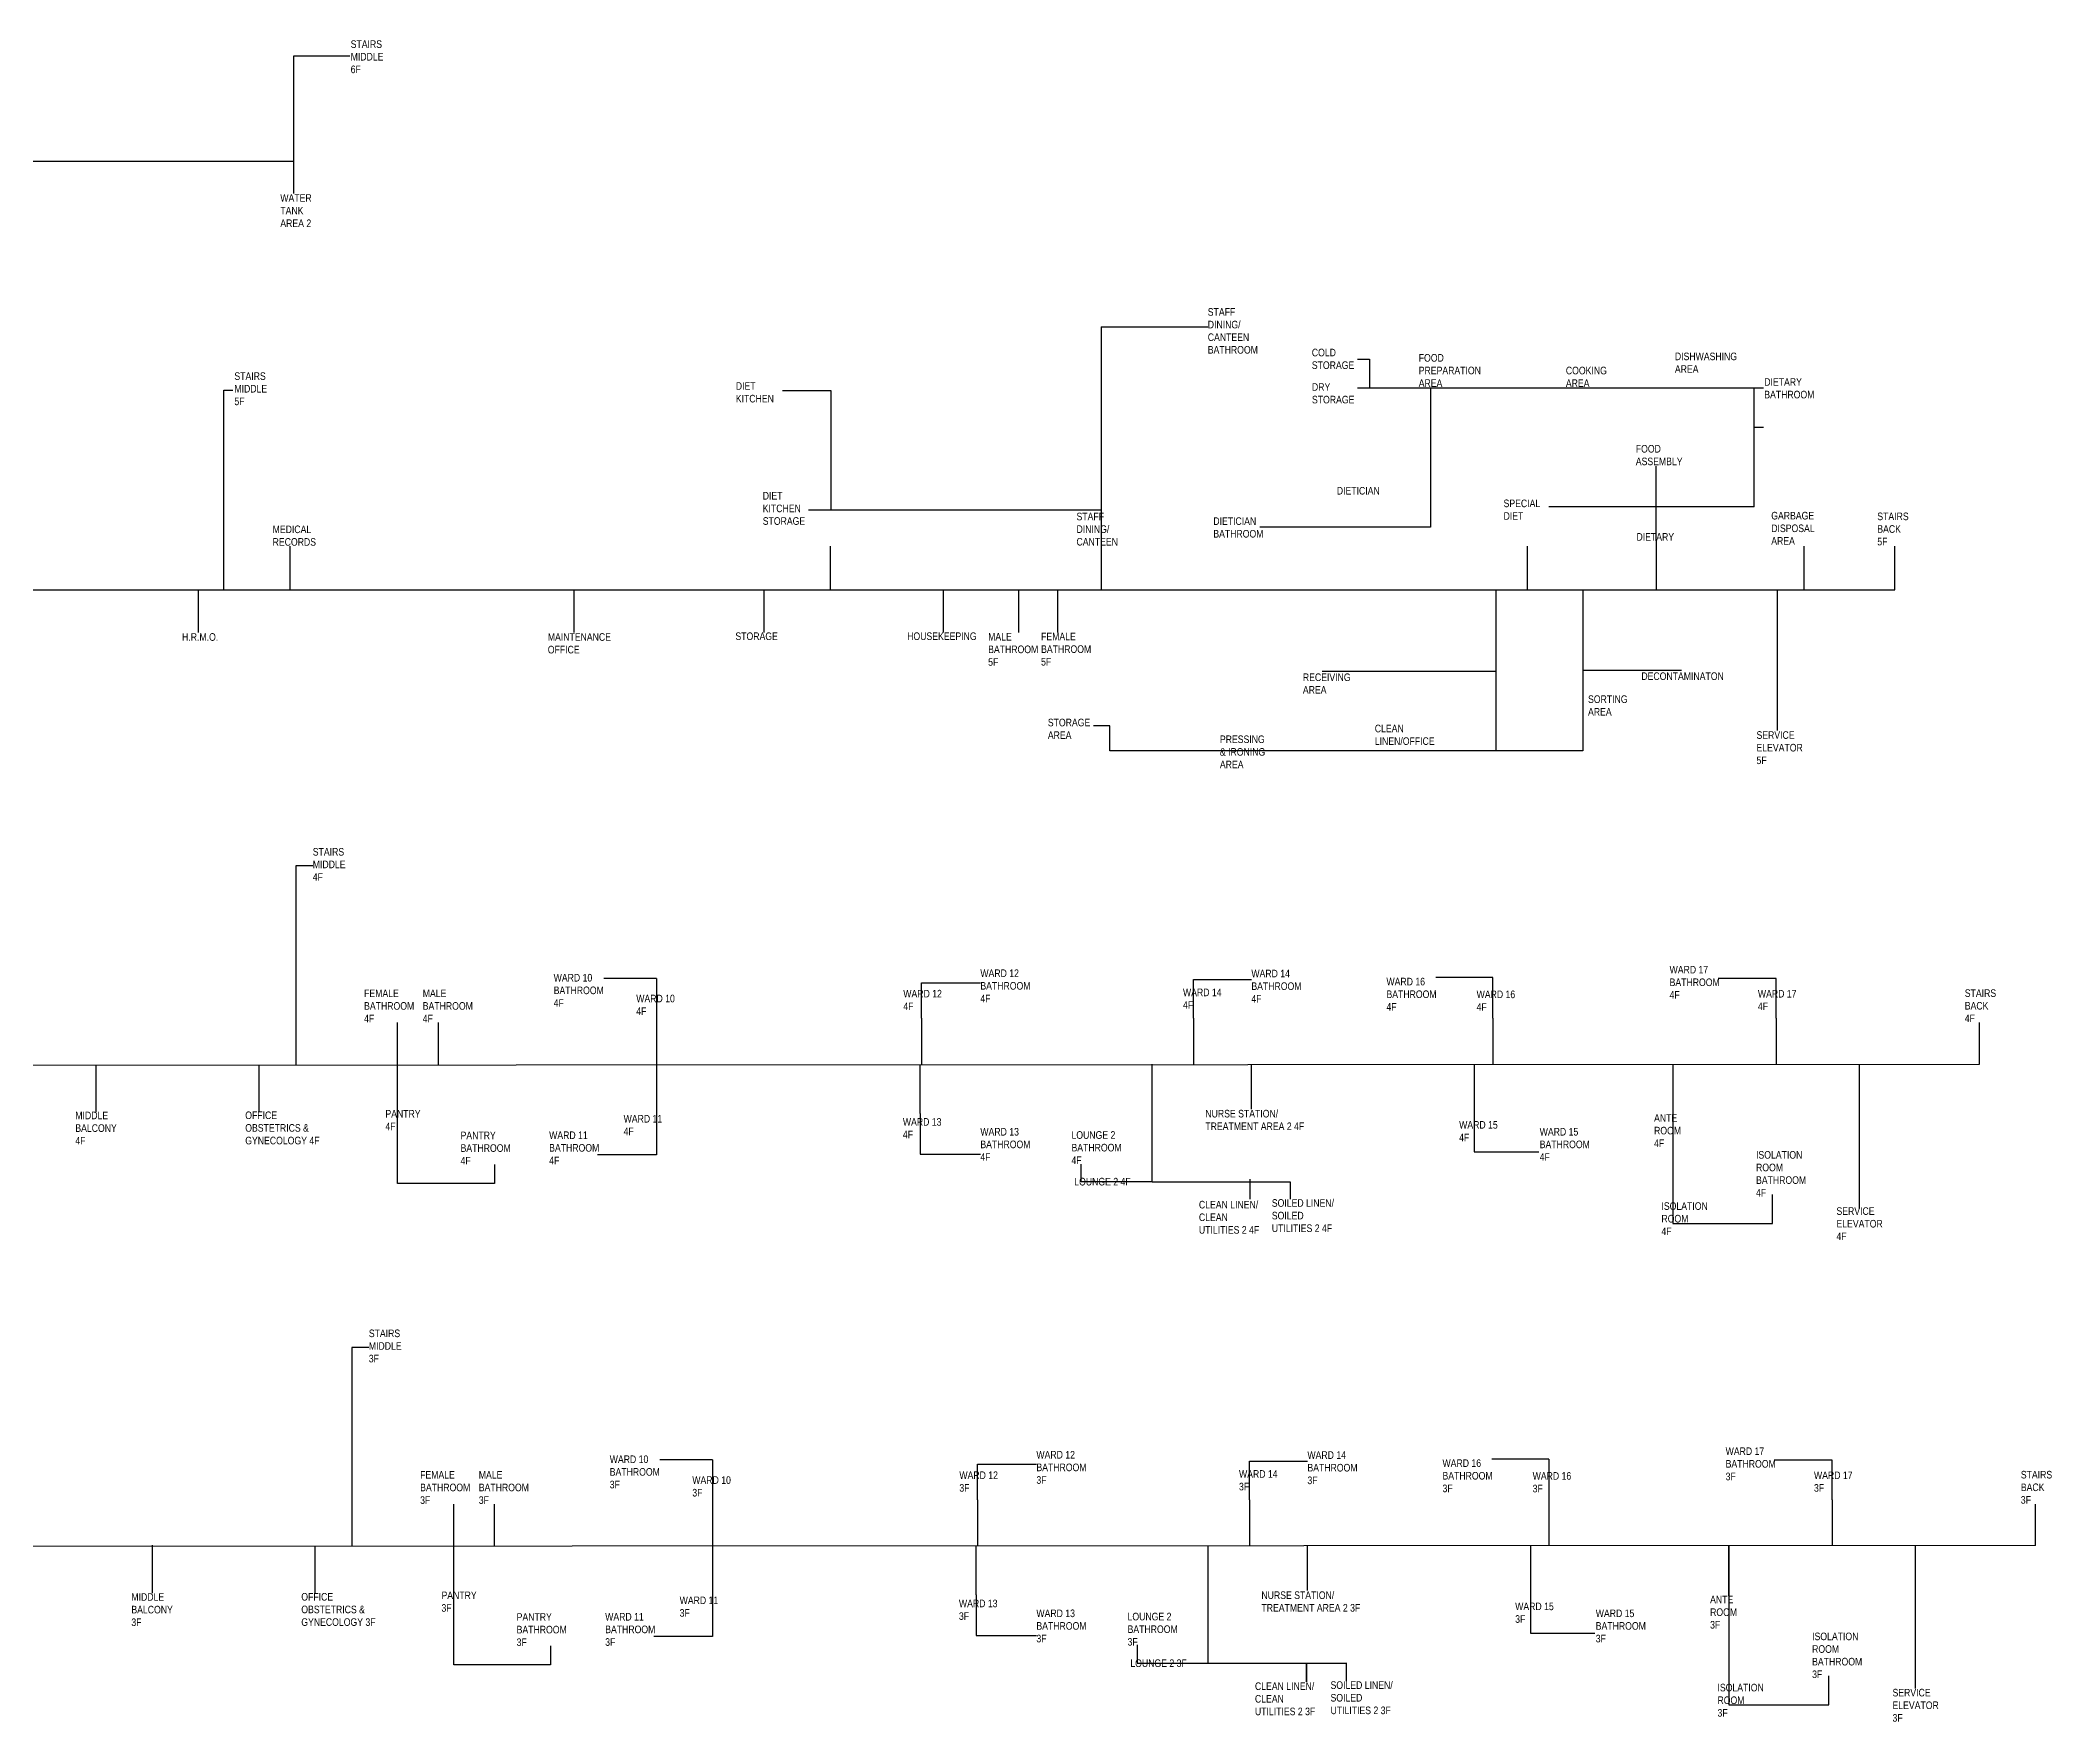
# Model space of a CAD drawing. Header units: millimetres. Extents: x 417242 to 532930, y -171835 to -75845.
# Drawn here: x 474676 to 532755, y -124413 to -75845 of the extents above; entities that cross this region are included whole.
import ezdxf

# ---------------------------------------------------------------- set-up
doc = ezdxf.new("R2010")
doc.units = ezdxf.units.MM
doc.header["$MEASUREMENT"] = 0
doc.layers.add('00_WAYFINDING_EDGES', color=220, linetype='Continuous')
doc.layers.add('00_WAYFINDING_NODES', color=220, linetype='Continuous')
doc.styles.add('175-20x30', font='ARIALN.TTF', dxfattribs={"height": 385})

msp = doc.modelspace()

# ---------------------------------------------------------------- linework, layer by layer
at = {"layer": '00_WAYFINDING_EDGES'}
for p, q in [((481993, -76308), (481993, -80272)), ((505311, -84121), (505311, -91722)), ((524436, -85898), (512711, -85898)), ((524161, -89322), (518236, -89322)), ((527203, -109590), (527201, -105419)), ((518238, -116823), (518238, -119332))]:
    msp.add_line(p, q, dxfattribs=at)
for points in [[(483617, -76308), (481993, -76308)], [(469339, -79339), (481993, -79339)], [(505311, -84121), (508386, -84121)], [(512711, -85059), (513055, -85059), (513055, -85898)], [(479978, -91722), (479978, -85956), (480236, -85956)], [(514814, -85898), (514814, -89913), (509886, -89913)], [(524161, -89322), (524161, -85898)], [(497512, -89406), (497512, -85970), (496105, -85970)], [(524161, -87026), (524436, -87026)], [(521336, -89322), (521336, -88151)], [(496861, -89406), (505311, -89406)], [(521336, -90306), (521336, -89322)], [(481883, -90456), (481883, -91722)], [(497479, -90456), (497479, -91722)], [(517608, -90456), (517608, -91722)], [(521336, -90306), (521336, -91722)], [(525594, -90456), (525594, -91722)], [(528225, -91722), (528225, -90456)], [(426364, -91722), (528225, -91722)], [(479246, -92956), (479246, -91722)], [(490091, -92956), (490091, -91722)], [(495578, -92956), (495578, -91722)], [(500755, -92956), (500755, -91722)], [(502928, -92956), (502928, -91722)], [(504052, -92956), (504052, -91722)], [(516701, -91722), (516701, -96369)], [(519212, -91722), (519212, -96369)], [(524831, -95785), (524831, -91720)], [(516701, -94080), (511693, -94080)], [(519212, -94041), (522065, -94041)], [(519212, -96369), (505556, -96369), (505556, -95650), (505086, -95650)], [(482545, -99690), (482055, -99690), (482057, -105439)], [(492470, -102943), (492470, -108039), (490770, -108039)], [(492470, -102943), (490945, -102943)], [(500120, -104090), (500120, -103067), (501820, -103067)], [(507970, -104090), (507970, -102975), (509645, -102975)], [(516620, -104090), (516620, -102915), (514970, -102915)], [(524795, -104090), (524795, -102948), (523120, -102948)], [(487790, -108315), (487790, -108864), (484995, -108864), (484995, -104215)], [(486161, -104215), (486162, -105437)], [(500120, -104090), (500120, -105431)], [(507970, -104090), (507970, -105427)], [(516620, -104090), (516620, -105424)], [(524795, -104090), (524795, -105420)], [(530667, -105417), (530667, -104215)], [(425045, -105465), (530667, -105417)], [(476295, -106806), (476294, -105441)], [(480988, -105440), (480988, -106796)], [(500082, -106840), (500082, -105431)], [(506781, -108820), (506780, -105418)], [(509646, -106715), (509645, -105423)], [(516082, -105417), (516082, -107948), (517945, -107948)], [(521810, -105420), (521810, -110018), (524694, -110018), (524694, -109183)], [(500082, -106840), (500082, -108017), (501820, -108017)], [(506781, -108814), (504727, -108814), (504727, -108312)], [(506781, -108814), (510768, -108822), (510768, -109315)], [(509614, -109315), (509614, -108737)], [(484163, -113598), (483673, -113598), (483676, -119347)], [(494088, -116851), (494088, -121947), (492388, -121947)], [(494088, -116851), (492563, -116851)], [(501738, -117998), (501738, -116975), (503438, -116975)], [(509588, -117998), (509588, -116883), (511263, -116883)], [(518238, -116823), (516588, -116823)], [(526413, -117998), (526413, -116856), (524738, -116856)], [(489408, -122223), (489408, -122772), (486614, -122772), (486614, -118123)], [(487780, -118123), (487780, -119345)], [(501738, -117998), (501739, -119339)], [(509588, -117998), (509589, -119335)], [(526413, -117998), (526413, -119328)], [(532286, -119325), (532286, -118123)], [(532286, -119325), (426663, -119373)], [(477913, -120699), (477913, -119312)], [(482607, -119348), (482607, -120704)], [(501700, -120748), (501700, -119339)], [(508400, -122724), (508398, -119336)], [(511264, -120623), (511263, -119312)], [(517700, -119325), (517700, -121856), (519563, -121856)], [(523428, -120773), (523428, -119325)], [(523428, -119325), (523428, -123926), (526313, -123926), (526313, -123086)], [(528822, -123451), (528822, -119325)], [(501700, -120748), (501700, -121925), (503438, -121925)], [(506346, -122191), (506346, -122722), (511232, -122722), (511232, -122722), (511232, -123262)], [(511232, -123262), (511232, -122722)], [(511232, -122722), (512396, -122722)], [(512386, -122710), (512386, -123244)]]:
    msp.add_lwpolyline(points, dxfattribs=at)

# ---------------------------------------------------------------- texts
at = {"layer": '00_WAYFINDING_NODES', "attachment_point": 1, "style": '175-20x30'}
for s, width, heights, insert, char_height in [('{\\C5;STAIRS\\PMIDDLE\\P6F}', 821.27, [0], (483639, -75848), 218.75), ('{\\C5;WATER TANK AREA 2}', 951.84, [0], (481608, -80293), 218.75), ('{\\C5;STAFF DINING/ CANTEEN\\PBATHROOM}', 1311.03, [0], (508386, -83584), 218.75), ('{\\C5;COLD\\PSTORAGE}', 1311.03, [0], (511390, -84756), 218.8), ('{\\C5;FOOD\\PPREPARATION AREA}', 1311.03, [0], (514477, -84910), 218.75), ('{\\C5;COOKING AREA}', 1311.03, [0], (518725, -85276), 218.75), ('{\\C5;DISHWASHING AREA}', 1311.03, [0], (521873, -84868), 218.75), ('{\\C5;STAIRS\\PMIDDLE\\P5F}', 821.27, [0], (480282, -85437), 218.75), ('{\\C5;DIET\\PKITCHEN}', 1311.03, [0], (494759, -85723), 218.8), ('{\\C5;DRY\\PSTORAGE}', 1311.03, [0], (511394, -85751), 218.8), ('{\\C5;DIETARY\\PBATHROOM}', 1311.03, [0], (524454, -85606), 218.75), ('{\\C5;FOOD\\PASSEMBLY}', 1311.03, [0], (520744, -87536), 218.8), ('{\\C5;DIETICIAN}', 1311.03, [0], (512112, -88748), 218.75), ('{\\C5;DIET\\PKITCHEN\\PSTORAGE}', 1311.03, [0], (495537, -88893), 218.8), ('{\\C5;SPECIAL\\PDIET}', 1311.03, [0], (516926, -89113), 218.75), ('{\\C5;MEDICAL\\PRECORDS}', 1311.03, [0], (481386, -89862), 218.75), ('{\\C5;STAFF DINING/ CANTEEN}', 1311.03, [0], (504596, -89492), 218.75), ('{\\C5;DIETICIAN\\PBATHROOM}', 1311.03, [0], (508546, -89626), 218.75), ('{\\C5;GARBAGE\\PDISPOSAL AREA}', 1311.03, [0], (524655, -89468), 218.75), ('{\\C5;STAIRS\\PBACK\\P5F}', 821.27, [0], (527717, -89488), 218.75), ('{\\C5;DIETARY}', 1311.03, [0], (520764, -90081), 218.75), ('{\\C5;H.R.M.O.}', 1311.03, [0], (478771, -92972), 218.75), ('{\\C5;MAINTENANCE\\POFFICE}', 1311.03, [0], (489331, -92972), 218.75), ('{\\C5;STORAGE}', 1311.03, [0], (494748, -92950), 218.75), ('{\\C5;HOUSEKEEPING}', 1311.03, [0], (499707, -92949), 218.75), ('{\\C5;MALE\\PBATHROOM 5F}', 1311.03, [0], (502045, -92964), 218.75), ('{\\C5;FEMALE\\PBATHROOM\\P5F}', 1407.46, [0], (503573, -92958), 218.75), ('{\\C5;RECEIVING\\PAREA}', 1311.03, [0], (511132, -94135), 218.75), ('{\\C5;DECONTAMINATON}', 1311.03, [0], (520905, -94104), 218.75), ('{\\C5;SORTING\\PAREA}', 1311.03, [0], (519365, -94768), 218.75), ('{\\C5;STORAGE\\PAREA}', 1311.03, [0], (503768, -95442), 218.75), ('{\\C5;CLEAN LINEN/OFFICE}', 1311.03, [0], (513209, -95615), 218.75), ('{\\C5;SERVICE\\PELEVATOR\\P5F}', 1311.03, [0], (524229, -95804), 218.75), ('{\\C5;PRESSING & IRONING\\PAREA}', 1311.03, [0], (508736, -95926), 218.75), ('{\\C5;STAIRS\\PMIDDLE\\P4F}', 821.27, [0], (482545, -99176), 218.75), ('{\\C5;WARD 12\\PBATHROOM\\P4F}', 2393.01, [0], (501820, -102683), 218.75), ('{\\C5;WARD 14\\PBATHROOM\\P4F}', 2393.01, [0], (509645, -102692), 218.75), ('{\\C5;WARD 17\\PBATHROOM\\P4F}', 2393.01, [0], (521720, -102580), 218.75), ('{\\C5;FEMALE\\PBATHROOM\\P4F}', 821.27, [0], (484027, -103263), 218.75), ('{\\C5;MALE\\PBATHROOM\\P4F}', 821.27, [0], (485720, -103263), 218.8), ('{\\C5;WARD 10\\PBATHROOM\\P4F}', 2393.01, [0], (489500, -102813), 218.75), ('{\\C5;WARD 12\\P4F}', 2393.01, [0], (499595, -103274), 218.75), ('{\\C5;WARD 14\\P4F}', 2393.01, [0], (507670, -103237), 218.75), ('{\\C5;WARD 16\\PBATHROOM\\P4F}', 2393.01, [0], (513545, -102925), 218.75), ('{\\C5;WARD 16\\P4F}', 2393.01, [0], (516148, -103294), 218.75), ('{\\C5;WARD 17\\P4F}', 2393.01, [0], (524270, -103276), 218.75), ('{\\C5;STAIRS\\PBACK\\P4F}', 821.27, [0], (530243, -103258), 218.75), ('{\\C5;WARD 10\\P4F}', 2393.01, [0], (491885, -103414), 218.75), ('{\\C5;MIDDLE\\PBALCONY\\P4F}', 2393.01, [0], (475689, -106791), 218.75), ('{\\C5;OFFICE\\POBSTETRICS &\\PGYNECOLOGY 4F}', 2393.01, [0], (480595, -106786), 218.75), ('{\\C5;PANTRY\\P4F}', 821.27, [0], (484642, -106743), 218.75), ('{\\C5;NURSE STATION/ TREATMENT AREA 2 4F}', 2915.46, [0], (508316, -106739), 218.75), ('{\\C5;ANTE\\PROOM\\P4F}', 2393.01, [0], (521272, -106864), 218.8), ('{\\C5;PANTRY\\PBATHROOM\\P4F}', 821.27, [0], (486812, -107368), 218.75), ('{\\C5;WARD 11 BATHROOM\\P4F}', 2393.01, [0], (489370, -107362), 218.75), ('{\\C5;WARD 11\\P4F}', 2393.01, [0], (491520, -106887), 218.75), ('{\\C5;WARD 13\\P4F}', 2393.01, [0], (499583, -106977), 218.75), ('{\\C5;WARD 13\\PBATHROOM\\P4F}', 2393.01, [0], (501820, -107262), 218.75), ('{\\C5;LOUNGE 2\\PBATHROOM\\P4F}', 2915.46, [0], (504451, -107356), 218.75), ('{\\C5;WARD 15\\P4F}', 2393.01, [0], (515644, -107062), 218.75), ('{\\C5;WARD 15\\PBATHROOM\\P4F}', 2393.01, [0], (517970, -107262), 218.75), ('{\\C5;ISOLATION\\PROOM\\PBATHROOM\\P4F}', 2393.01, [0], (524216, -107929), 218.75), ('{\\C5;LOUNGE 2 4F}', 2915.46, [0], (504531, -108703), 218.75), ('{\\C5;CLEAN LINEN/\\PCLEAN UTILITIES 2 4F}', 1988.53, [0], (508130, -109367), 218.75), ('{\\C5;SOILED LINEN/\\PSOILED UTILITIES 2 4F}', 1936.7, [1326], (510235, -109319), 218.75), ('{\\C5;ISOLATION\\PROOM\\P4F}', 2393.01, [0], (521485, -109408), 218.75), ('{\\C5;SERVICE\\PELEVATOR\\P4F}', 1311.03, [0], (526538, -109553), 218.75), ('{\\C5;STAIRS\\PMIDDLE\\P3F}', 821.27, [0], (484163, -113084), 218.75), ('{\\C5;WARD 10\\PBATHROOM\\P3F}', 2393.01, [0], (491119, -116721), 218.75), ('{\\C5;WARD 12\\PBATHROOM\\P3F}', 2393.01, [0], (503438, -116591), 218.75), ('{\\C5;WARD 14\\PBATHROOM\\P3F}', 2393.01, [0], (511263, -116600), 218.75), ('{\\C5;WARD 17\\PBATHROOM\\P3F}', 2393.01, [0], (523338, -116488), 218.75), ('{\\C5;FEMALE\\PBATHROOM\\P3F}', 821.27, [0], (485645, -117171), 218.75), ('{\\C5;MALE\\PBATHROOM\\P3F}', 821.27, [0], (487338, -117171), 218.8), ('{\\C5;WARD 10\\P3F}', 2393.01, [0], (493503, -117322), 218.75), ('{\\C5;WARD 12\\P3F}', 2393.01, [0], (501214, -117182), 218.75), ('{\\C5;WARD 14\\P3F}', 2393.01, [0], (509288, -117145), 218.75), ('{\\C5;WARD 16\\PBATHROOM\\P3F}', 2393.01, [0], (515163, -116833), 218.75), ('{\\C5;WARD 16\\P3F}', 2393.01, [0], (517766, -117202), 218.75), ('{\\C5;WARD 17\\P3F}', 2393.01, [0], (525889, -117184), 218.75), ('{\\C5;STAIRS\\PBACK\\P3F}', 821.27, [0], (531861, -117166), 218.75), ('{\\C5;MIDDLE\\PBALCONY\\P3F}', 2393.01, [0], (477307, -120699), 218.75), ('{\\C5;OFFICE\\POBSTETRICS &\\PGYNECOLOGY 3F}', 2393.01, [0], (482213, -120694), 218.75), ('{\\C5;PANTRY\\P3F}', 821.27, [0], (486261, -120651), 218.75), ('{\\C5;WARD 11\\P3F}', 2393.01, [0], (493138, -120795), 218.75), ('{\\C5;NURSE STATION/ TREATMENT AREA 2 3F}', 2915.46, [0], (509935, -120647), 218.75), ('{\\C5;ANTE\\PROOM\\P3F}', 2393.01, [0], (522890, -120772), 218.8), ('{\\C5;PANTRY\\PBATHROOM\\P3F}', 821.27, [0], (488431, -121276), 218.75), ('{\\C5;WARD 11 BATHROOM\\P3F}', 2393.01, [0], (490988, -121270), 218.75), ('{\\C5;WARD 13\\P3F}', 2393.01, [0], (501201, -120885), 218.75), ('{\\C5;WARD 13\\PBATHROOM\\P3F}', 2393.01, [0], (503438, -121170), 218.75), ('{\\C5;LOUNGE 2\\PBATHROOM\\P3F}', 2915.46, [0], (506070, -121264), 218.75), ('{\\C5;WARD 15\\P3F}', 2393.01, [0], (517262, -120970), 218.75), ('{\\C5;WARD 15\\PBATHROOM\\P3F}', 2393.01, [0], (519588, -121170), 218.75), ('{\\C5;ISOLATION\\PROOM\\PBATHROOM\\P3F}', 2393.01, [0], (525835, -121837), 218.75), ('{\\C5;LOUNGE 2 3F}', 2915.46, [0], (506150, -122611), 218.75), ('{\\C5;CLEAN LINEN/\\PCLEAN UTILITIES 2 3F}', 1988.53, [0], (509748, -123275), 218.75), ('{\\C5;SOILED LINEN/\\PSOILED UTILITIES 2 3F}', 1936.7, [1326], (511930, -123244), 218.75), ('{\\C5;ISOLATION\\PROOM\\P3F}', 2393.01, [0], (523103, -123316), 218.75), ('{\\C5;SERVICE\\PELEVATOR\\P3F}', 1311.03, [0], (528156, -123461), 218.75)]:
    msp.add_mtext_dynamic_manual_height_columns(s, width=width, gutter_width=3369, heights=heights, dxfattribs=dict(at, insert=insert, char_height=char_height))

doc.saveas('drawing.dxf')
